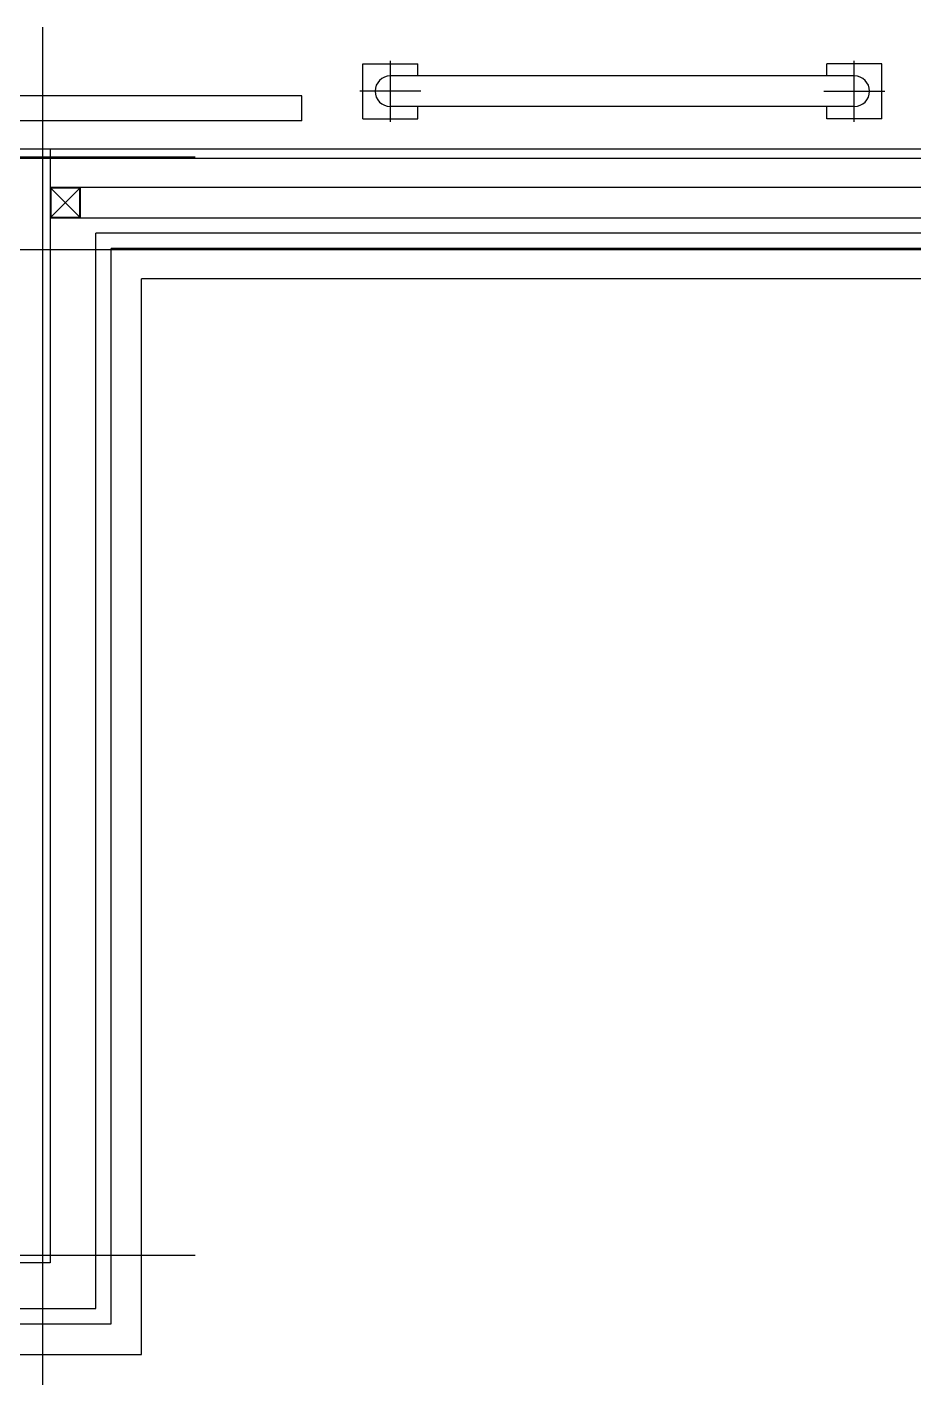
# Model space of a CAD drawing. Header units: millimetres. Extents: x -47382 to 204618, y -51045 to 127155.
# Drawn here: x 95579 to 98484, y 36650 to 41100 of the extents above; entities that cross this region are included whole.
import ezdxf

# ---------------------------------------------------------------- set-up
doc = ezdxf.new("R2010")
doc.units = ezdxf.units.MM
doc.header["$LTSCALE"] = 300
doc.header["$MEASUREMENT"] = 0
doc.linetypes.add('CEN', pattern=[62, 60, -1, 0, -1])
doc.layers.get('0').update_dxf_attribs({"linetype": 'CONTINUOUS'})
for name, color, linetype in [('A-CEN', 1, 'CEN'), ('A-FLOR-FLIN-TYP2', 8, 'CONTINUOUS'), ('A-FLOR-GW', 6, 'CONTINUOUS'), ('A-FLOR-PANL', 6, 'CONTINUOUS'), ('A-ST-AXIS-CEN', 252, 'CEN'), ('A-볼라드', 8, 'CONTINUOUS'), ('XREF-PLAN$0$A-STEEL', 7, 'CONTINUOUS'), ('갈바륨 V-115', 141, 'CONTINUOUS'), ('방열도어', 75, 'CONTINUOUS'), ('저온단열', 160, 'CONTINUOUS'), ('충돌방지대 IN', 4, 'CONTINUOUS')]:
    doc.layers.add(name, color=color, linetype=linetype)

# ---------------------------------------------------------------- blocks, each defined once
blk = doc.blocks.new('전실1')
at = {"layer": 'A-CEN'}
for p, q in [((-2180, 4650, -103000), (-2180, 200, -103000)), ((-7080, 4225, -103000), (-1680, 4225, -103000)), ((-7080, 625, -103000), (-1680, 625, -103000))]:
    blk.add_line(p, q, dxfattribs=at)
at = {"layer": 'A-FLOR-PANL'}
for p, q in [((-2155, 4250, -103000), (-2850, 4250, -103000)), ((-2155, 4250, -103000), (-2155, 600, -103000)), ((-2155, 600, -103000), (-2850, 600, -103000))]:
    blk.add_line(p, q, dxfattribs=at)
at = {"layer": 'A-볼라드'}
for p, q in [((-1040, 4340, -103000), (-1040, 4540, -103000)), ((480, 4340, -103000), (480, 4540, -103000)), ((-1130, 4530, -103000), (-950, 4530, -103000)), ((-1130, 4350, -103000), (-1130, 4530, -103000)), ((-950, 4490, -103000), (-950, 4530, -103000)), ((570, 4530, -103000), (390, 4530, -103000)), ((390, 4490, -103000), (390, 4530, -103000)), ((570, 4350, -103000), (570, 4530, -103000)), ((480, 4490, -103000), (-1040, 4490, -103000)), ((-940, 4440, -103000), (-1140, 4440, -103000)), ((380, 4440, -103000), (580, 4440, -103000)), ((480, 4390, -103000), (-1040, 4390, -103000)), ((-950, 4350, -103000), (-950, 4390, -103000)), ((390, 4350, -103000), (390, 4390, -103000)), ((-1130, 4350, -103000), (-950, 4350, -103000)), ((570, 4350, -103000), (390, 4350, -103000))]:
    blk.add_line(p, q, dxfattribs=at)
for centre, start, end in [((-1040, 4440, -103000), 90, 270), ((480, 4440, -103000), 270, 90)]:
    blk.add_arc(centre, 50, start, end, dxfattribs=at)
at = {"layer": '방열도어'}
for p, q in [((-1330, 4424.8, -103000), (-2763.2, 4424.8, -103000)), ((-1330, 4342.5, -103000), (-1330, 4424.8, -103000)), ((-1330, 4342.5, -103000), (-2761.5, 4342.5, -103000))]:
    blk.add_line(p, q, dxfattribs=at)
blk = doc.blocks.new('XREF-PLAN$0$각-100X100')
at = {"layer": 'XREF-PLAN$0$A-STEEL', "color": 1}
for p, q in [((-47.7, -47.7), (47.7, 47.7)), ((-47.7, 47.7), (47.7, -47.7))]:
    blk.add_line(p, q, dxfattribs=at)
at = {"layer": 'XREF-PLAN$0$A-STEEL'}
blk.add_lwpolyline([(-50, -50), (50, -50), (50, 50), (-50, 50)], close=True, dxfattribs=at)
at = {"layer": 'XREF-PLAN$0$A-STEEL', "color": 8}
blk.add_lwpolyline([(-47.7, -47.7), (47.7, -47.7), (47.7, 47.7), (-47.7, 47.7)], close=True, dxfattribs=at)

msp = doc.modelspace()

# ---------------------------------------------------------------- linework, layer by layer
at = {"layer": 'A-CEN'}
msp.add_line((35400, 40671.4), (135400, 40671.4), dxfattribs=at)
at = {"layer": 'A-FLOR-FLIN-TYP2'}
msp.add_line((95754, 40475.4), (101671, 40475.4), dxfattribs=at)
at = {"layer": 'A-FLOR-GW'}
for p, q in [((101671, 40700.4), (95654, 40700.4)), ((101671, 40575.4), (95654, 40575.4))]:
    msp.add_line(p, q, dxfattribs=at)
at = {"layer": 'A-ST-AXIS-CEN'}
msp.add_line((0, 40371.4), (142000, 40371.4), dxfattribs=at)
at = {"layer": '갈바륨 V-115'}
for p, q in [((101471, 40375.4), (95854, 40375.4)), ((95854, 36850.4), (95854, 40375.4)), ((94959, 36850.4), (95854, 36850.4))]:
    msp.add_line(p, q, dxfattribs=at)
at = {"layer": '저온단열'}
for p, q in [((101521, 40425.4), (95804, 40425.4)), ((95804, 36900.4), (95804, 40425.4)), ((95009, 36900.4), (95804, 36900.4))]:
    msp.add_line(p, q, dxfattribs=at)
at = {"layer": '충돌방지대 IN'}
for p, q in [((101371, 40275.4), (95954, 40275.4)), ((95954, 36750.4), (95954, 40275.4)), ((94959, 36750.4), (95954, 36750.4))]:
    msp.add_line(p, q, dxfattribs=at)

# ---------------------------------------------------------------- block references
msp.add_blockref('전실1', (97809, 36450.4))
at = {"ltscale": 5}
msp.add_blockref('XREF-PLAN$0$각-100X100', (95704, 40525.4), dxfattribs=at)

doc.saveas('drawing.dxf')
